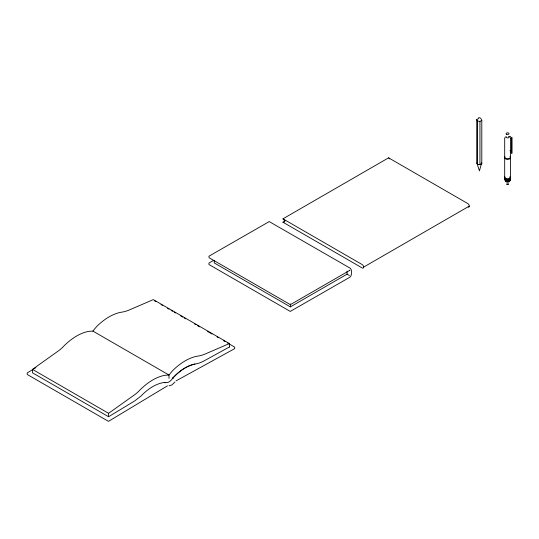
<?xml version="1.0" encoding="UTF-8"?>
<svg xmlns="http://www.w3.org/2000/svg" width="539" height="539" viewBox="0 0 539 539"><rect width="100%" height="100%" fill="white"/><g stroke="black" fill="none" stroke-linecap="round" stroke-linejoin="round"><path stroke-width="0.81" d="M505.333 136.845L504.686 138.348L504.686 157.044M506.963 184.055L507.758 184.52L508.055 183.887M477.082 163.56L479.447 170.883L481.455 163.56A2.264 1.307 0 0 1 478.403 164.429A2.264 1.307 0 0 1 477.311 162.569M174.953 381.976L171.773 385.028L169.064 385.796M229.425 346.975L203.944 360.962A36.969 21.344 -60 0 1 196.385 363.812C186.743 365.361 178.389 371.627 172.204 378.897A7.728 4.46 -60 0 1 165.81 382.589L165.284 382.394A44.09 25.454 -60 0 0 140.948 396.111L134.649 400.942L108.588 416.735L32.475 372.793L32.475 369.377L57.916 351.233A28.412 16.406 -60 0 0 62.847 347.076L65.179 344.738A52.236 30.157 -60 0 1 88.975 331.33L92.89 331.081L96.697 326.499A52.707 30.433 -60 0 1 120.716 312.31L122.077 312.101A46.105 26.62 -60 0 0 129.212 309.992L153.312 299.617L229.425 343.559L229.425 347.055M172.278 378.782L173.322 377.772L172.736 378.095A44.117 25.468 -60 0 1 194.943 364.007M108.588 416.735L108.588 413.325L134.036 395.175A28.412 16.406 -60 0 0 138.961 391.018L141.292 388.686A52.236 30.157 -60 0 1 165.089 375.272L169.003 375.029L172.817 370.448A52.707 30.433 -60 0 1 196.829 356.252L198.19 356.043A46.105 26.62 -60 0 0 205.325 353.941L229.425 343.559M32.353 369.794L27.273 372.887L27.159 374.437L108.48 421.357L167.454 385.843M33.775 368.932L35.918 367.638M165.284 382.394L164.691 382.751L165.736 382.562M469.28 206.114L363.65 267.101A2.075 1.199 60 0 1 362.181 267.944L282.955 222.203A2.075 1.199 60 0 0 284.424 221.361A2.075 1.199 60 0 0 282.955 218.821L388.592 157.833L467.818 203.574A2.075 1.199 60 0 1 469.274 205.885A2.075 1.199 60 0 1 468.196 207.117M213.478 260.398L208.943 263.066L208.943 264.501L290.265 311.427L349.831 277.241C352.189 275.651 352.021 270.261 350.512 268.382L269.217 221.583L208.869 256.254L209.145 257.763L289.955 304.414M282.955 222.203L285.144 220.943M481.118 118.897L481.799 120.352L481.799 163.613L479.946 164.685L477.426 164.294L476.745 162.832L476.745 119.57L478.592 118.506M476.745 119.57L477.426 121.032L479.946 121.423L481.799 120.352M510.581 137.816L511.316 137.391A1.038 0.6 -60 0 1 512.05 137.816L512.05 153.231C511.909 154.437 510.19 151.54 511.396 151.257L511.396 138.55L510.985 138.314M290.791 304.414L350 270.234L349.413 270.288M214.259 260.701L214.259 262.938L290.373 306.88L347.062 274.149L349.413 275.51M509.112 136.967L509.948 136.495A1.038 0.6 -60 0 1 510.574 136.859M176.085 380.857L234.741 348.605L234.627 347.082L227.256 342.804M478.443 117.839L479.858 117.731L480.667 118.405M509.928 150.408L511.396 151.257M282.955 218.821L362.181 264.561A2.075 1.199 60 0 1 363.65 267.101M154.45 300.775L155.906 301.618M161.006 304.555L162.461 305.397M167.555 308.342L169.01 309.184M171.2 310.444L172.655 311.286M174.11 312.121L175.566 312.964M180.659 315.908L182.842 317.168M184.304 318.01L185.76 318.852M194.491 323.892L195.947 324.734M197.409 325.576L199.592 326.836M207.596 331.458L211.968 333.978M217.062 336.922L218.517 337.764M223.611 340.709L225.073 341.544M92.89 331.081L169.003 375.029L169.003 378.418M32.475 369.377L108.588 413.325M481.455 162.886L481.799 163.613M510.5 138.348L510.5 157.044M510.5 157.725L510.5 177.095M504.686 157.725L504.686 177.095M479.946 121.423L479.946 164.685M477.426 121.032L477.426 164.294M347.062 271.171L347.062 274.149M290.373 303.902L290.373 306.88M388.592 157.833A2.075 1.199 60 0 1 389.63 158.924M510.11 156.209A2.904 1.678 0 0 1 507.974 158.709A2.904 1.678 0 0 1 504.787 156.613M510.11 156.883A2.904 1.678 0 0 1 507.974 159.389A2.904 1.678 0 0 1 504.787 157.287M510.11 176.26A2.904 1.678 0 0 1 507.974 178.759A2.904 1.678 0 0 1 504.787 176.664M510.089 176.92A2.884 1.664 0 0 1 507.967 179.399A2.884 1.664 0 0 1 504.807 177.318M510.069 177.25A2.857 1.651 0 0 1 507.967 179.709A2.857 1.651 0 0 1 504.834 177.648M510.035 177.587A2.816 1.63 0 0 1 507.96 180.013A2.816 1.63 0 0 1 504.868 177.978M510.271 178.308A2.769 1.597 0 0 1 507.59 180.322A2.769 1.597 0 0 1 504.915 178.308M510.211 178.638A2.715 1.563 0 0 1 507.239 180.599A2.715 1.563 0 0 1 505.245 178.261M508.621 136.461A1.455 0.835 0 0 1 508.708 137.593A1.455 0.835 0 0 1 506.761 137.741A1.455 0.835 0 0 1 506.337 136.637M510.069 179.305A2.56 1.482 0 0 1 507.26 181.151A2.56 1.482 0 0 1 505.373 178.948M509.732 179.292A2.473 1.428 0 0 1 507.913 181.421A2.473 1.428 0 0 1 505.205 179.635M509.645 179.635A2.372 1.368 0 0 1 507.9 181.677A2.372 1.368 0 0 1 505.299 179.965M509.658 180.626A2.143 1.233 0 0 1 507.314 182.169A2.143 1.233 0 0 1 505.737 180.329M508.007 183.738A0.829 0.478 0 0 1 508.311 184.392A0.829 0.478 0 0 1 507.179 184.567A0.829 0.478 0 0 1 506.876 183.914M510.143 178.975A2.641 1.523 0 0 1 507.246 180.882A2.641 1.523 0 0 1 505.306 178.604M506.566 134.265A1.455 0.835 0 0 0 508.998 133.888A1.455 0.835 0 0 0 507.219 132.857A1.455 0.835 0 0 0 506.566 134.265"/></g></svg>
